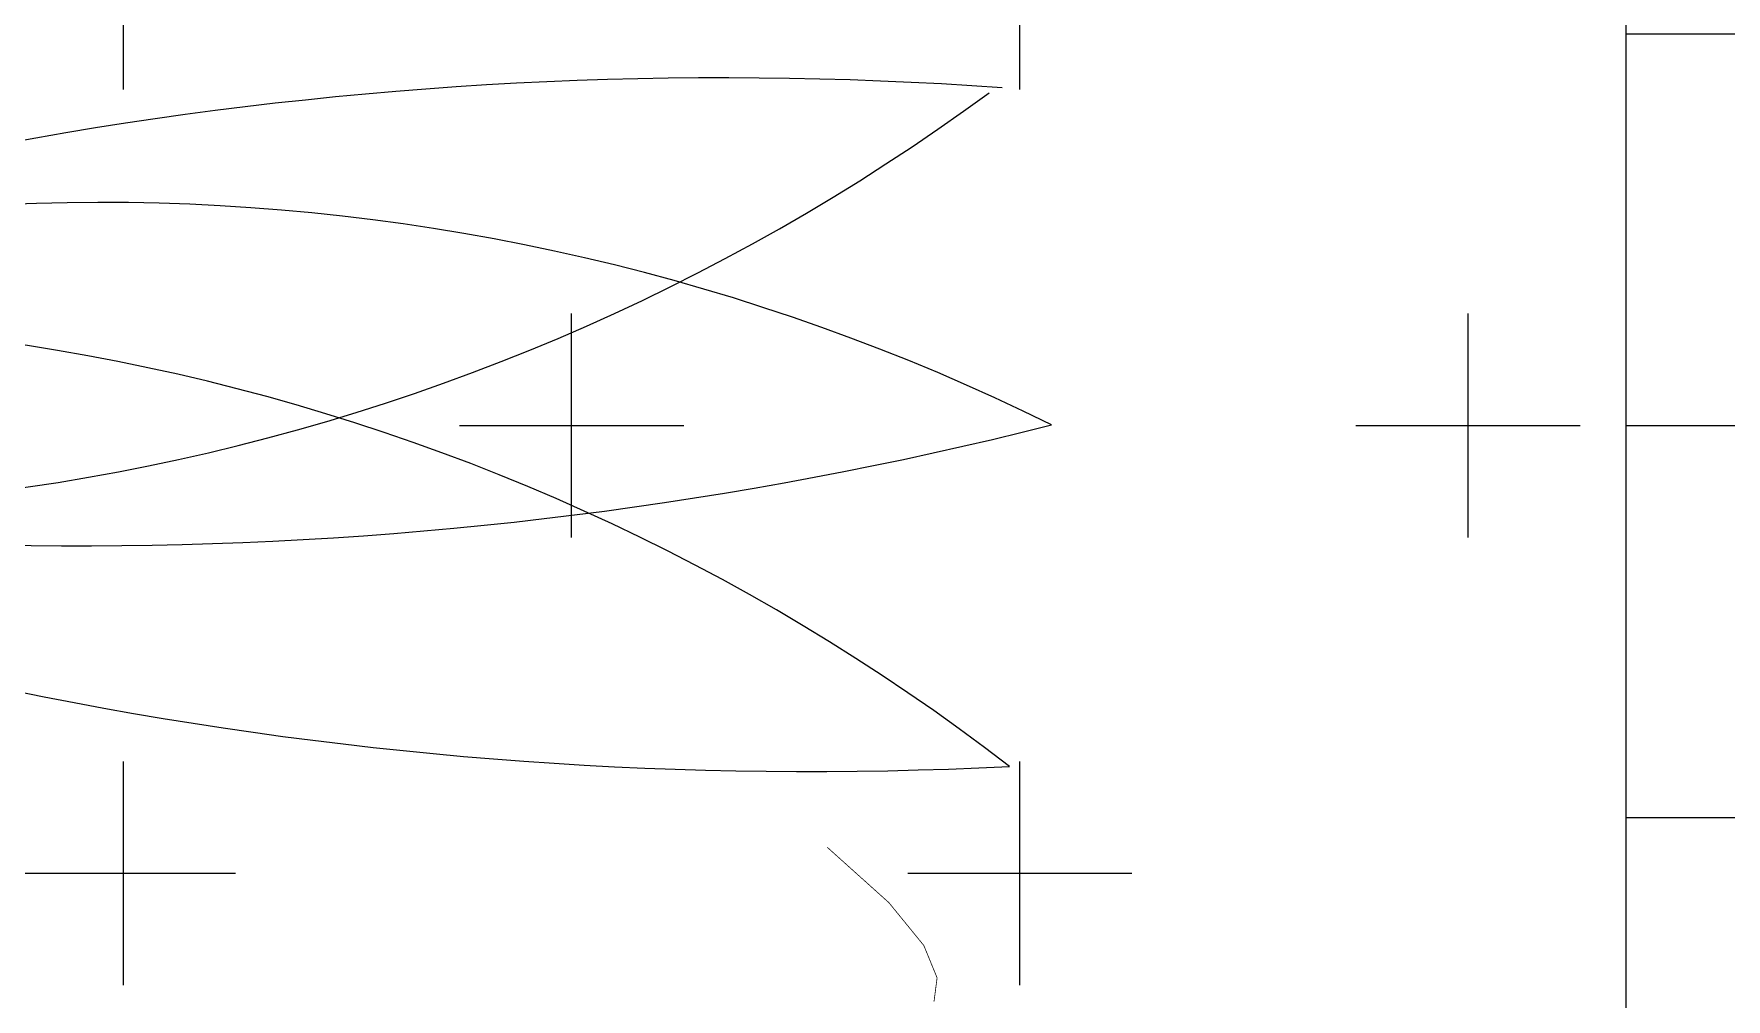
# Model space of a CAD drawing. Extents: x 941299 to 942979, y 2579300 to 2579597.
# Drawn here: x 942393.405 to 942398.2, y 2579405.204 to 2579407.942 of the extents above; entities that cross this region are included whole.
import ezdxf

# ---------------------------------------------------------------- set-up
doc = ezdxf.new("R2010")
doc.units = 0
doc.layers.add('fz', color=7, linetype='CONTINUOUS')
doc.layers.add('绿化工程', color=3, linetype='CONTINUOUS')

# ---------------------------------------------------------------- blocks, each defined once
blk = doc.blocks.new('xygr')
at = {"layer": '绿化工程', "color": 3, "const_width": 0.00216}
blk.add_lwpolyline([(5.1434, -1.6845), (5.1522, -1.6165), (5.1146, -1.5249), (5.0157, -1.4035), (4.8408, -1.2463)], dxfattribs=at)
at = {"layer": '绿化工程', "color": 3}
for centre, radius, start, end in [((-7.9953, 7.7619), 11.1998, 316.08793, 344.21146), ((6.147, -0.34), 6.0722, 123.65329, 176.48943), ((-6.4101, 9.2274), 11.1998, 304.78545, 332.90898), ((5.87, -1.4891), 6.0722, 112.35081, 165.18695), ((4.5451, -10.2646), 11.1998, 85.94721, 114.07074), ((1.7004, 5.7839), 6.0722, 253.51257, 306.34871), ((2.7817, -5.4902), 6.0722, 63.65329, 116.48943), ((1.648, -5.8249), 6.0722, 52.35081, 105.18695), ((-6.6143, -9.0652), 11.1998, 25.94721, 54.07074), ((5.8618, 1.4226), 6.0722, 193.51257, 246.34871), ((4.7887, 10.1683), 11.1998, 244.78545, 272.90898), ((10.7264, 3.0458), 11.1998, 196.08793, 224.21146), ((-3.3612, -5.1508), 6.0722, 3.65329, 56.48943), ((2.727, 10.8083), 11.1998, 256.08793, 284.21146)]:
    blk.add_arc(centre, radius, start, end, dxfattribs=at)

msp = doc.modelspace()

# ---------------------------------------------------------------- hatches: boundary and pattern name
at = {"layer": '绿化工程'}
h = msp.add_hatch(dxfattribs=at)
h.set_pattern_fill('CROSS', color=9, scale=0.2, style=0)
h.paths.add_polyline_path([(942335.4167, 2579409.38137), (942335.4167, 2579404.38137), (942397.9167, 2579404.38137), (942397.9167, 2579409.38137)])
h = msp.add_hatch(dxfattribs=at)
h.set_pattern_fill('ANSI37', color=9, scale=0.35, angle=45, style=0)
h.set_pattern_definition([(90, (551.2033, 0), (-1.11125, 1e-16), []), (180, (551.2033, 0), (-1e-16, -1.11125), [])])
h.paths.add_polyline_path([(942397.9167, 2579409.38137), (942397.9167, 2579404.38137), (942460.4167, 2579404.38137), (942460.4167, 2579409.38137)])

# ---------------------------------------------------------------- linework, layer by layer
at = {"layer": 'fz', "color": 8}
msp.add_line((942397.9167, 2579401.88137), (942397.9167, 2579411.64137), dxfattribs=at)

# ---------------------------------------------------------------- block references
at = {"layer": 'fz'}
msp.add_blockref('xygr', (942390.81204, 2579406.88137), dxfattribs=at)

doc.saveas('drawing.dxf')
